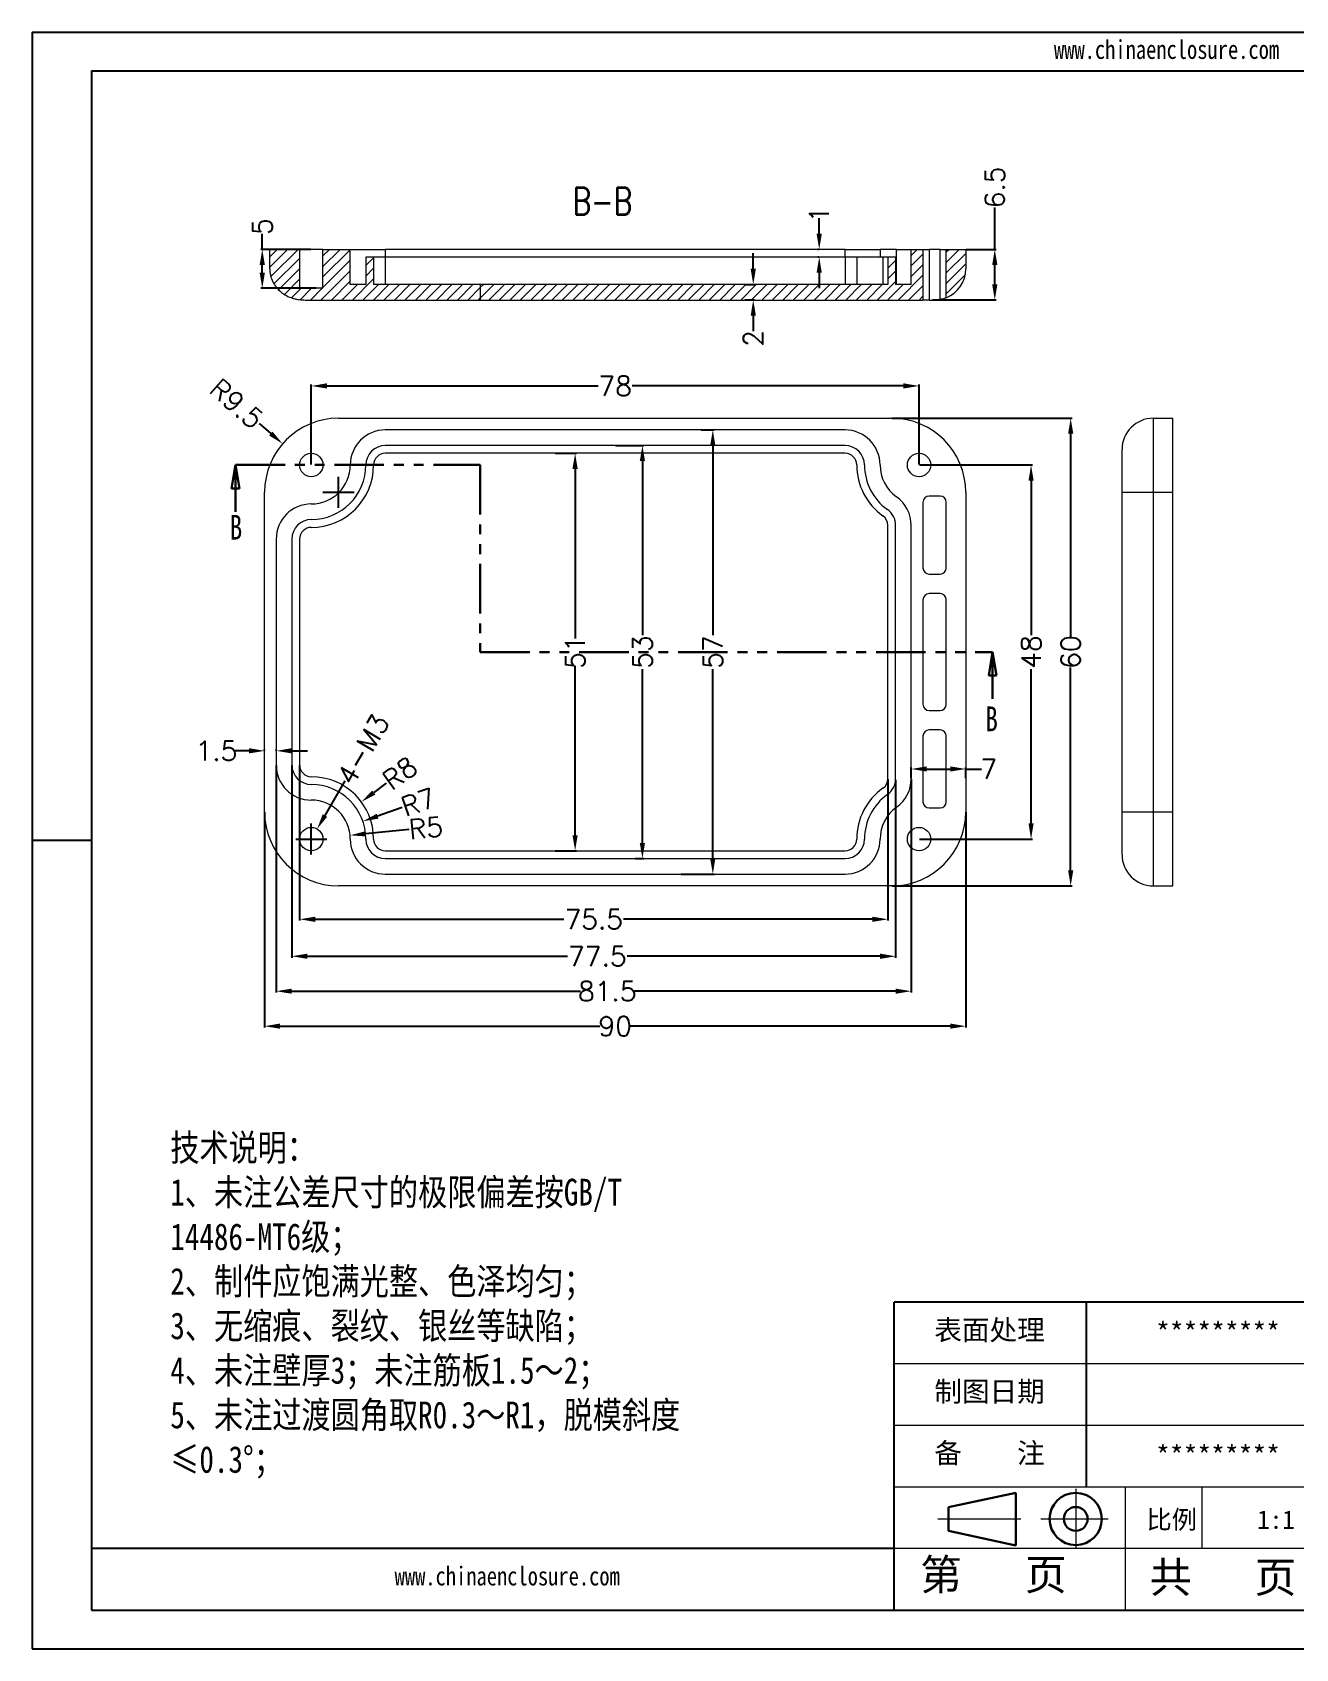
# Model space of a CAD drawing. Header units: inches. Extents: x 2606 to 3222, y 573 to 780.
# Drawn here: x 2928.2 to 3090.3, y 573 to 780.4 of the extents above; entities that cross this region are included whole.
import ezdxf

# ---------------------------------------------------------------- set-up
doc = ezdxf.new("R2010")
doc.units = ezdxf.units.IN
doc.linetypes.add('CENTER2', pattern=[28.575, 19.05, -3.175, 3.175, -3.175])
doc.linetypes.add('PHANTOM', pattern=[12.7, 6.35, -1.27, 1.27, -1.27, 1.27, -1.27])
doc.layers.add('文字', color=81, linetype='Continuous')
for name, color, linetype, lineweight in [('粗实线', 7, 'Continuous', 30), ('细实线', 3, 'Continuous', 9), ('细点划线', 2, 'CENTER2', 9)]:
    doc.layers.add(name, color=color, linetype=linetype, lineweight=lineweight)
doc.styles.add('SLDTEXTSTYLE0', font='TXT', dxfattribs={"width": 0.75})
doc.styles.add('SLDTEXTSTYLE3', font='TXT', dxfattribs={"width": 0.75, "bigfont": 'bigfont'})
doc.styles.get("Standard").update_dxf_attribs({"font": 'txt', "bigfont": 'gbcbig.shx'})
doc.styles.add('宋体', font='', dxfattribs={"width": 0.8, "height": 3.5})
doc.styles.get('宋体').set_extended_font_data('SimSun')
doc.dimstyles.new('2.5', dxfattribs={"dimtxt": 2.5, "dimasz": 2, "dimexe": 0.18, "dimexo": 0.0625, "dimgap": 0.09, "dimtad": 0, "dimzin": 12, "dimdsep": 46, "dimtxsty": 'Standard', "dimcen": 2, "dimclrd": 3, "dimclre": 3, "dimadec": 0, "dimazin": 0, "dimtfac": 1, "dimtofl": 0, "dimtmove": 0, "dimatfit": 3, "dimfxl": 1, "dimtolj": 1, "dimtzin": 0, "dimarcsym": 0})
pattern_1 = [(45, (335.6498, -559.4271), (-0.6735192, 0.6735192), [])]

# ---------------------------------------------------------------- blocks, each defined once
blk = doc.blocks.new('_CLOSED')
at = {"color": 0, "linetype": 'ByBlock', "lineweight": -2}
for p, q in [((-1, 0.166667), (0, 0)), ((-1, 0.166667), (-1, -0.166667)), ((0, 0), (-1, -0.166667)), ((0, 0), (-1, 0))]:
    blk.add_line(p, q, dxfattribs=at)
blk = doc.blocks.new('*D296')
at = {"color": 3, "lineweight": -2}
for p, q in [((2957.99, 680.28), (2957.99, 652.65)), ((3047.99, 680.28), (3047.99, 652.65)), ((2959.99, 652.83), (3001.02, 652.83)), ((3045.99, 652.83), (3004.95, 652.83))]:
    blk.add_line(p, q, dxfattribs=at)
at = {"color": 3}
for points in [[(2959.99, 653.17), (2959.99, 652.5), (2957.99, 652.83)], [(3045.99, 653.17), (3045.99, 652.5), (3047.99, 652.83)]]:
    blk.add_solid(points, dxfattribs=at)
at = {"layer": 'Defpoints', "color": 0}
for p in [(2957.99, 680.34), (3047.99, 680.34), (3047.99, 652.83)]:
    blk.add_point(p, dxfattribs=at)
at = {"color": 0, "insert": (3002.99, 652.83), "char_height": 2.5, "attachment_point": 5}
blk.add_mtext('\\A1;90', dxfattribs=at)
blk = doc.blocks.new('*D297')
at = {"color": 3, "lineweight": -2}
for p, q in [((2959.49, 686.28), (2959.49, 657.14)), ((3040.99, 684.52), (3040.99, 657.14)), ((2961.49, 657.32), (2998.55, 657.32)), ((3038.99, 657.32), (3005.4, 657.32))]:
    blk.add_line(p, q, dxfattribs=at)
at = {"color": 3}
for points in [[(2961.49, 657.65), (2961.49, 656.99), (2959.49, 657.32)], [(3038.99, 657.65), (3038.99, 656.99), (3040.99, 657.32)]]:
    blk.add_solid(points, dxfattribs=at)
at = {"layer": 'Defpoints', "color": 0}
for p in [(2959.49, 686.34), (3040.99, 684.58), (3040.99, 657.32)]:
    blk.add_point(p, dxfattribs=at)
at = {"color": 0, "insert": (3001.98, 657.32), "char_height": 2.5, "attachment_point": 5}
blk.add_mtext('\\A1;81.5', dxfattribs=at)
blk = doc.blocks.new('*D298')
at = {"color": 3, "lineweight": -2}
for p, q in [((2961.49, 686.28), (2961.49, 661.62)), ((3038.99, 684.46), (3038.99, 661.62)), ((2963.49, 661.8), (2996.86, 661.8)), ((3036.99, 661.8), (3004.54, 661.8))]:
    blk.add_line(p, q, dxfattribs=at)
at = {"color": 3}
for points in [[(2963.49, 662.14), (2963.49, 661.47), (2961.49, 661.8)], [(3036.99, 662.14), (3036.99, 661.47), (3038.99, 661.8)]]:
    blk.add_solid(points, dxfattribs=at)
at = {"layer": 'Defpoints', "color": 0}
for p in [(2961.49, 686.34), (3038.99, 684.53), (3038.99, 661.8)]:
    blk.add_point(p, dxfattribs=at)
at = {"color": 0, "insert": (3000.7, 661.8), "char_height": 2.5, "attachment_point": 5}
blk.add_mtext('\\A1;77.5', dxfattribs=at)
blk = doc.blocks.new('*D299')
at = {"color": 3, "lineweight": -2}
for p, q in [((2962.49, 686.28), (2962.49, 666.37)), ((3037.99, 684.52), (3037.99, 666.37)), ((2964.49, 666.55), (2996.4, 666.55)), ((3035.99, 666.55), (3004.08, 666.55))]:
    blk.add_line(p, q, dxfattribs=at)
at = {"color": 3}
for points in [[(2964.49, 666.88), (2964.49, 666.21), (2962.49, 666.55)], [(3035.99, 666.88), (3035.99, 666.21), (3037.99, 666.55)]]:
    blk.add_solid(points, dxfattribs=at)
at = {"layer": 'Defpoints', "color": 0}
for p in [(2962.49, 686.34), (3037.99, 684.58), (3037.99, 666.55)]:
    blk.add_point(p, dxfattribs=at)
at = {"color": 0, "insert": (3000.24, 666.55), "char_height": 2.5, "attachment_point": 5}
blk.add_mtext('\\A1;75.5', dxfattribs=at)
blk = doc.blocks.new('*D300')
at = {"color": 3, "lineweight": -2}
for p, q in [((2955.99, 688.16), (2953.99, 688.16)), ((2957.99, 688.22), (2957.99, 688.34)), ((2959.49, 688.22), (2959.49, 688.34)), ((2961.49, 688.16), (2963.49, 688.16))]:
    blk.add_line(p, q, dxfattribs=at)
at = {"color": 3}
for points in [[(2955.99, 688.5), (2955.99, 687.83), (2957.99, 688.16)], [(2961.49, 688.5), (2961.49, 687.83), (2959.49, 688.16)]]:
    blk.add_solid(points, dxfattribs=at)
at = {"layer": 'Defpoints', "color": 0}
for p in [(2957.99, 688.16), (2957.99, 688.16), (2959.49, 688.16)]:
    blk.add_point(p, dxfattribs=at)
at = {"color": 0, "insert": (2951.82, 688.16), "char_height": 2.5, "attachment_point": 5}
blk.add_mtext('\\A1;1.5', dxfattribs=at)
blk = doc.blocks.new('*D301')
at = {"color": 3, "lineweight": -2}
for p, q in [((3040.99, 684.65), (3040.99, 686.01)), ((3042.99, 685.83), (3045.99, 685.83)), ((3047.99, 684.65), (3047.99, 686.01)), ((3047.99, 685.83), (3049.99, 685.83))]:
    blk.add_line(p, q, dxfattribs=at)
at = {"color": 3}
for points in [[(3042.99, 686.17), (3042.99, 685.5), (3040.99, 685.83)], [(3045.99, 686.17), (3045.99, 685.5), (3047.99, 685.83)]]:
    blk.add_solid(points, dxfattribs=at)
at = {"layer": 'Defpoints', "color": 0}
for p in [(3040.99, 684.58), (3047.99, 685.83), (3047.99, 684.58)]:
    blk.add_point(p, dxfattribs=at)
at = {"color": 0, "insert": (3050.91, 685.83), "char_height": 2.5, "attachment_point": 5}
blk.add_mtext('\\A1;7', dxfattribs=at)
blk = doc.blocks.new('*D302')
at = {"color": 3, "lineweight": -2}
for p, q in [((2963.99, 724.9), (2963.99, 735.16)), ((2965.99, 734.98), (3000.82, 734.98)), ((3039.99, 734.98), (3005.16, 734.98)), ((3041.99, 724.9), (3041.99, 735.16))]:
    blk.add_line(p, q, dxfattribs=at)
at = {"color": 3}
for points in [[(2965.99, 735.32), (2965.99, 734.65), (2963.99, 734.98)], [(3039.99, 735.32), (3039.99, 734.65), (3041.99, 734.98)]]:
    blk.add_solid(points, dxfattribs=at)
at = {"layer": 'Defpoints', "color": 0}
for p in [(3041.99, 734.98), (2963.99, 724.84), (3041.99, 724.84)]:
    blk.add_point(p, dxfattribs=at)
at = {"color": 0, "insert": (3002.99, 734.98), "char_height": 2.5, "attachment_point": 5}
blk.add_mtext('\\A1;78', dxfattribs=at)
blk = doc.blocks.new('*D303')
at = {"color": 3, "lineweight": -2}
for p, q in [((3038.55, 730.84), (3061.63, 730.84)), ((3061.45, 728.84), (3061.45, 702.8)), ((3061.45, 672.84), (3061.45, 698.87)), ((3038.55, 670.84), (3061.63, 670.84))]:
    blk.add_line(p, q, dxfattribs=at)
at = {"color": 3}
for points in [[(3061.12, 728.84), (3061.79, 728.84), (3061.45, 730.84)], [(3061.12, 672.84), (3061.79, 672.84), (3061.45, 670.84)]]:
    blk.add_solid(points, dxfattribs=at)
at = {"layer": 'Defpoints', "color": 0}
for p in [(3038.49, 730.84), (3061.45, 730.84), (3038.49, 670.84)]:
    blk.add_point(p, dxfattribs=at)
at = {"color": 0, "insert": (3061.45, 700.84), "char_height": 2.5, "attachment_point": 5, "rotation": 90}
blk.add_mtext('\\A1;60', dxfattribs=at)
blk = doc.blocks.new('*D304')
at = {"color": 3, "lineweight": -2}
for p, q in [((3042.05, 724.84), (3056.55, 724.84)), ((3056.37, 722.84), (3056.37, 703.01)), ((3056.37, 678.84), (3056.37, 698.66)), ((3042.05, 676.84), (3056.55, 676.84))]:
    blk.add_line(p, q, dxfattribs=at)
at = {"color": 3}
for points in [[(3056.04, 722.84), (3056.7, 722.84), (3056.37, 724.84)], [(3056.04, 678.84), (3056.7, 678.84), (3056.37, 676.84)]]:
    blk.add_solid(points, dxfattribs=at)
at = {"layer": 'Defpoints', "color": 0}
for p in [(3041.99, 724.84), (3056.37, 724.84), (3041.99, 676.84)]:
    blk.add_point(p, dxfattribs=at)
at = {"color": 0, "insert": (3056.37, 700.84), "char_height": 2.5, "attachment_point": 5, "rotation": 90}
blk.add_mtext('\\A1;48', dxfattribs=at)
blk = doc.blocks.new('*D305')
at = {"color": 3, "lineweight": -2}
for p, q in [((2995.29, 726.34), (2998.03, 726.34)), ((2997.85, 724.34), (2997.85, 702.59)), ((2997.85, 677.34), (2997.85, 699.08)), ((2995.29, 675.34), (2998.03, 675.34))]:
    blk.add_line(p, q, dxfattribs=at)
at = {"color": 3}
for points in [[(2997.51, 724.34), (2998.18, 724.34), (2997.85, 726.34)], [(2997.51, 677.34), (2998.18, 677.34), (2997.85, 675.34)]]:
    blk.add_solid(points, dxfattribs=at)
at = {"layer": 'Defpoints', "color": 0}
for p in [(2995.22, 726.34), (2997.85, 726.34), (2995.22, 675.34)]:
    blk.add_point(p, dxfattribs=at)
at = {"color": 0, "insert": (2997.85, 700.84), "char_height": 2.5, "attachment_point": 5, "rotation": 90}
blk.add_mtext('\\A1;51', dxfattribs=at)
blk = doc.blocks.new('*D306')
at = {"color": 3, "lineweight": -2}
for p, q in [((3003.05, 727.34), (3006.67, 727.34)), ((3006.49, 725.34), (3006.49, 703.01)), ((3006.49, 676.34), (3006.49, 698.66)), ((3005.54, 674.34), (3006.67, 674.34))]:
    blk.add_line(p, q, dxfattribs=at)
at = {"color": 3}
for points in [[(3006.15, 725.34), (3006.82, 725.34), (3006.49, 727.34)], [(3006.15, 676.34), (3006.82, 676.34), (3006.49, 674.34)]]:
    blk.add_solid(points, dxfattribs=at)
at = {"layer": 'Defpoints', "color": 0}
for p in [(3002.99, 727.34), (3006.49, 727.34), (3005.47, 674.34)]:
    blk.add_point(p, dxfattribs=at)
at = {"color": 0, "insert": (3006.49, 700.84), "char_height": 2.5, "attachment_point": 5, "rotation": 90}
blk.add_mtext('\\A1;53', dxfattribs=at)
blk = doc.blocks.new('*D307')
at = {"color": 3, "lineweight": -2}
for p, q in [((3014.02, 729.34), (3015.7, 729.34)), ((3015.52, 727.34), (3015.52, 703.01)), ((3015.52, 674.34), (3015.52, 698.66)), ((3011.48, 672.34), (3015.7, 672.34))]:
    blk.add_line(p, q, dxfattribs=at)
at = {"color": 3}
for points in [[(3015.19, 727.34), (3015.85, 727.34), (3015.52, 729.34)], [(3015.19, 674.34), (3015.85, 674.34), (3015.52, 672.34)]]:
    blk.add_solid(points, dxfattribs=at)
at = {"layer": 'Defpoints', "color": 0}
for p in [(3013.96, 729.34), (3015.52, 729.34), (3011.42, 672.34)]:
    blk.add_point(p, dxfattribs=at)
at = {"color": 0, "insert": (3015.52, 700.84), "char_height": 2.5, "attachment_point": 5, "rotation": 90}
blk.add_mtext('\\A1;57', dxfattribs=at)
blk = doc.blocks.new('*D308')
at = {"color": 3, "lineweight": -2}
for p, q in [((2957.29, 730.18), (2958.8, 728.87)), ((2967.49, 719.34), (2967.49, 723.34)), ((2965.49, 721.34), (2969.49, 721.34))]:
    blk.add_line(p, q, dxfattribs=at)
at = {"color": 3}
blk.add_solid([(2959.02, 729.12), (2958.58, 728.62), (2960.31, 727.56)], dxfattribs=at)
at = {"layer": 'Defpoints', "color": 0}
for p in [(2960.31, 727.56), (2967.49, 721.34)]:
    blk.add_point(p, dxfattribs=at)
at = {"color": 0, "insert": (2954.39, 732.7), "char_height": 2.5, "attachment_point": 5, "rotation": 319.0741}
blk.add_mtext('\\A1;R9.5', dxfattribs=at)
blk = doc.blocks.new('*D309')
at = {"color": 3, "lineweight": -2}
for p, q in [((2968.3, 684.3), (2965.74, 679.87)), ((2963.99, 674.84), (2963.99, 678.84)), ((2961.99, 676.84), (2965.99, 676.84))]:
    blk.add_line(p, q, dxfattribs=at)
at = {"color": 3}
blk.add_solid([(2965.45, 680.03), (2966.03, 679.7), (2964.74, 678.14)], dxfattribs=at)
at = {"layer": 'Defpoints', "color": 0}
for p in [(2964.74, 678.14), (2963.24, 675.54)]:
    blk.add_point(p, dxfattribs=at)
at = {"color": 0, "insert": (2970.64, 688.35), "char_height": 2.5, "attachment_point": 5, "rotation": 59.9701}
blk.add_mtext('\\A1;4-M3', dxfattribs=at)
blk = doc.blocks.new('*D310')
at = {"color": 3, "lineweight": -2}
for p, q in [((2973.62, 684), (2972.01, 682.81)), ((2963.99, 674.84), (2963.99, 678.84)), ((2961.99, 676.84), (2965.99, 676.84))]:
    blk.add_line(p, q, dxfattribs=at)
at = {"color": 3}
blk.add_solid([(2971.81, 683.07), (2972.21, 682.54), (2970.41, 681.61)], dxfattribs=at)
at = {"layer": 'Defpoints', "color": 0}
for p in [(2970.41, 681.61), (2963.99, 676.84)]:
    blk.add_point(p, dxfattribs=at)
at = {"color": 0, "insert": (2975.36, 685.3), "char_height": 2.5, "attachment_point": 5, "rotation": 36.6401}
blk.add_mtext('\\A1;R8', dxfattribs=at)
blk = doc.blocks.new('*D311')
at = {"color": 3, "lineweight": -2}
for p, q in [((2975.67, 680.87), (2972.5, 679.78)), ((2963.99, 674.84), (2963.99, 678.84)), ((2961.99, 676.84), (2965.99, 676.84))]:
    blk.add_line(p, q, dxfattribs=at)
at = {"color": 3}
blk.add_solid([(2972.39, 680.09), (2972.6, 679.46), (2970.61, 679.12)], dxfattribs=at)
at = {"layer": 'Defpoints', "color": 0}
for p in [(2970.61, 679.12), (2963.99, 676.84)]:
    blk.add_point(p, dxfattribs=at)
at = {"color": 0, "insert": (2977.73, 681.58), "char_height": 2.5, "attachment_point": 5, "rotation": 19.0623}
blk.add_mtext('\\A1;R7', dxfattribs=at)
blk = doc.blocks.new('*D312')
at = {"color": 3, "lineweight": -2}
for p, q in [((2963.99, 674.84), (2963.99, 678.84)), ((2961.99, 676.84), (2965.99, 676.84)), ((2976.53, 678.05), (2970.96, 677.51))]:
    blk.add_line(p, q, dxfattribs=at)
at = {"color": 3}
blk.add_solid([(2970.92, 677.84), (2970.99, 677.18), (2968.97, 677.32)], dxfattribs=at)
at = {"layer": 'Defpoints', "color": 0}
for p in [(2963.99, 676.84), (2968.97, 677.32)]:
    blk.add_point(p, dxfattribs=at)
at = {"color": 0, "insert": (2978.69, 678.26), "char_height": 2.5, "attachment_point": 5, "rotation": 5.5231}
blk.add_mtext('\\A1;R5', dxfattribs=at)
blk = doc.blocks.new('*D315')
at = {"color": 3, "lineweight": -2}
for p, q in [((3020.71, 750.01), (3020.71, 752.01)), ((3019.64, 748.01), (3020.89, 748.01)), ((3019.64, 746.01), (3020.89, 746.01)), ((3020.71, 744.01), (3020.71, 742.01))]:
    blk.add_line(p, q, dxfattribs=at)
at = {"color": 3}
for points in [[(3020.38, 750.01), (3021.05, 750.01), (3020.71, 748.01)], [(3020.38, 744.01), (3021.05, 744.01), (3020.71, 746.01)]]:
    blk.add_solid(points, dxfattribs=at)
at = {"layer": 'Defpoints', "color": 0}
for p in [(3019.57, 748.01), (3020.71, 748.01), (3019.57, 746.01)]:
    blk.add_point(p, dxfattribs=at)
at = {"color": 0, "insert": (3020.71, 741.08), "char_height": 2.5, "attachment_point": 5, "rotation": 90}
blk.add_mtext('\\A1;2', dxfattribs=at)
blk = doc.blocks.new('*D316')
at = {"color": 3, "lineweight": -2}
for p, q in [((3051.71, 752.51), (3051.71, 757.87)), ((3048.05, 752.51), (3051.89, 752.51)), ((3051.71, 748.01), (3051.71, 750.51)), ((3043.7, 746.01), (3051.89, 746.01))]:
    blk.add_line(p, q, dxfattribs=at)
at = {"color": 3}
for points in [[(3051.38, 750.51), (3052.05, 750.51), (3051.71, 752.51)], [(3051.38, 748.01), (3052.05, 748.01), (3051.71, 746.01)]]:
    blk.add_solid(points, dxfattribs=at)
at = {"layer": 'Defpoints', "color": 0}
for p in [(3047.99, 752.51), (3051.71, 752.51), (3043.64, 746.01)]:
    blk.add_point(p, dxfattribs=at)
at = {"color": 0, "insert": (3051.71, 760.46), "char_height": 2.5, "attachment_point": 5, "rotation": 90}
blk.add_mtext('\\A1;6.5', dxfattribs=at)
blk = doc.blocks.new('*D317')
at = {"color": 3, "lineweight": -2}
for p, q in [((3029.18, 754.51), (3029.18, 756.51)), ((3029.11, 752.51), (3029, 752.51)), ((3029.11, 751.51), (3029, 751.51)), ((3029.18, 749.51), (3029.18, 747.51))]:
    blk.add_line(p, q, dxfattribs=at)
at = {"color": 3}
for points in [[(3028.84, 754.51), (3029.51, 754.51), (3029.18, 752.51)], [(3028.84, 749.51), (3029.51, 749.51), (3029.18, 751.51)]]:
    blk.add_solid(points, dxfattribs=at)
at = {"layer": 'Defpoints', "color": 0}
for p in [(3029.18, 752.51), (3029.18, 752.51), (3029.18, 751.51)]:
    blk.add_point(p, dxfattribs=at)
at = {"color": 0, "insert": (3029.18, 757.01), "char_height": 2.5, "attachment_point": 5, "rotation": 90}
blk.add_mtext('\\A1;1', dxfattribs=at)
blk = doc.blocks.new('*D318')
at = {"color": 3, "lineweight": -2}
for p, q in [((2957.7, 752.51), (2957.7, 754.51)), ((2963.93, 752.51), (2957.52, 752.51)), ((2957.7, 749.51), (2957.7, 750.51)), ((2964.62, 747.51), (2957.52, 747.51))]:
    blk.add_line(p, q, dxfattribs=at)
at = {"color": 3}
for points in [[(2957.36, 750.51), (2958.03, 750.51), (2957.7, 752.51)], [(2957.36, 749.51), (2958.03, 749.51), (2957.7, 747.51)]]:
    blk.add_solid(points, dxfattribs=at)
at = {"layer": 'Defpoints', "color": 0}
for p in [(2957.7, 752.51), (2963.99, 752.51), (2964.69, 747.51)]:
    blk.add_point(p, dxfattribs=at)
at = {"color": 0, "insert": (2957.7, 755.43), "char_height": 2.5, "attachment_point": 5, "rotation": 90}
blk.add_mtext('\\A1;5', dxfattribs=at)

msp = doc.modelspace()

# ---------------------------------------------------------------- hatches: boundary and pattern name
at = {"linetype": 'Continuous', "lineweight": 0}
h = msp.add_hatch(dxfattribs=at)
h.set_pattern_fill('ANSI31', color=4, scale=0.3, style=0)
h.set_pattern_definition(pattern_1)
edge = h.paths.add_edge_path(flags=0)
edge.add_spline(control_points=[(2958.658, 750.007), (2958.658, 749.789), (2958.677, 749.57), (2958.715, 749.355), (2958.788, 748.945), (2958.933, 748.542), (2959.136, 748.178), (2959.341, 747.809), (2959.612, 747.471), (2959.924, 747.186), (2960.249, 746.889), (2960.627, 746.644), (2961.028, 746.46), (2961.465, 746.26), (2961.938, 746.129), (2962.415, 746.063), (2962.69, 746.024), (2962.969, 746.007), (2963.247, 746.007)], knot_values=[0.0375057, 0.0375057, 0.0375057, 0.0375057, 0.0381378, 0.0381378, 0.0381378, 0.0393475, 0.0393475, 0.0393475, 0.040573, 0.040573, 0.040573, 0.0418515, 0.0418515, 0.0418515, 0.0432472, 0.0432472, 0.0432472, 0.0440769, 0.0440769, 0.0440769, 0.0440769], weights=[1, 1, 1, 1, 1, 1, 1, 1, 1, 1, 1, 1, 1, 1, 1, 1, 1, 1, 1], degree=3, periodic=0)
edge.add_line((2963.247, 746.007), (2985.674, 746.007))
edge.add_line((2985.674, 746.007), (2985.674, 748.007))
edge.add_line((2985.674, 748.007), (2971.989, 748.007))
edge.add_line((2971.989, 748.007), (2971.989, 751.507))
edge.add_line((2971.989, 751.507), (2970.989, 751.507))
edge.add_line((2970.989, 751.507), (2970.989, 748.007))
edge.add_line((2970.989, 748.007), (2968.989, 748.007))
edge.add_line((2968.989, 748.007), (2968.989, 752.507))
edge.add_line((2968.989, 752.507), (2965.489, 752.507))
edge.add_line((2965.489, 752.507), (2965.489, 747.507))
edge.add_line((2965.489, 747.507), (2962.489, 747.507))
edge.add_line((2962.489, 747.507), (2962.489, 752.507))
edge.add_line((2962.489, 752.507), (2958.658, 752.507))
edge.add_line((2958.658, 752.507), (2958.658, 750.007))
h = msp.add_hatch(dxfattribs=at)
h.set_pattern_fill('ANSI31', color=4, scale=0.3, style=0)
h.set_pattern_definition(pattern_1)
h.paths.add_polyline_path([(3037.989, 751.507), (3037.989, 748.007), (2985.674, 748.007), (2985.674, 746.007), (3042.489, 746.007), (3042.489, 752.507), (3040.989, 752.507), (3040.989, 748.007), (3038.989, 748.007), (3038.989, 751.507)], flags=0)
h = msp.add_hatch(dxfattribs=at)
h.set_pattern_fill('ANSI31', color=4, scale=0.3, style=0)
h.set_pattern_definition(pattern_1)
edge = h.paths.add_edge_path(flags=0)
edge.add_line((3047.989, 750.007), (3047.989, 752.507))
edge.add_line((3047.989, 752.507), (3045.489, 752.507))
edge.add_line((3045.489, 752.507), (3045.489, 746.299))
edge.add_arc((3043.989, 750.007), 4, 292.02431, 360)

# ---------------------------------------------------------------- linework, layer by layer
for p, q in [((2928.184, 780.356), (3221.506, 780.356)), ((2928.184, 780.356), (2928.184, 572.957)), ((2935.774, 775.418), (3216.568, 775.418)), ((2935.774, 775.418), (2935.774, 577.895)), ((2935.774, 676.656), (2928.184, 676.656)), ((2928.184, 668.975), (2928.184, 572.957)), ((3098.054, 617.399), (3038.797, 617.399)), ((3038.797, 577.895), (3038.797, 617.399)), ((3063.487, 593.697), (3063.487, 617.399)), ((3038.797, 585.796), (2935.774, 585.796)), ((2935.774, 577.895), (3216.568, 577.895)), ((2928.184, 572.957), (3221.506, 572.957)), ((2928.184, 572.957), (3063.981, 572.957))]:
    msp.add_line(p, q)
at = {"color": 7, "linetype": 'Continuous', "lineweight": 15}
for p, q in [((2958.658, 750.007), (2958.658, 752.507)), ((2958.658, 752.507), (2962.489, 752.507)), ((2962.489, 752.507), (2962.489, 747.507)), ((2965.489, 752.507), (2962.489, 752.507)), ((2965.489, 747.507), (2965.489, 752.507)), ((2965.489, 752.507), (2968.989, 752.507)), ((2968.989, 748.007), (2968.989, 752.507)), ((2968.989, 752.507), (2973.489, 752.507)), ((2970.989, 751.507), (2970.989, 748.007)), ((2971.989, 751.507), (2970.989, 751.507)), ((2971.989, 751.507), (2971.989, 748.007)), ((2973.489, 751.507), (2971.989, 751.507)), ((3032.489, 752.507), (2973.489, 752.507)), ((2973.489, 751.507), (2973.489, 748.007)), ((3032.489, 751.507), (2973.489, 751.507)), ((3032.489, 752.507), (3036.989, 752.507)), ((3032.489, 751.507), (3032.489, 748.007)), ((3033.989, 751.507), (3032.489, 751.507)), ((3033.989, 751.507), (3033.989, 748.007)), ((3037.358, 751.507), (3033.989, 751.507)), ((3036.989, 752.507), (3036.989, 751.507)), ((3039.095, 752.507), (3036.989, 752.507)), ((3037.358, 751.507), (3037.358, 748.007)), ((3037.989, 751.507), (3037.358, 751.507)), ((3038.989, 751.507), (3037.989, 751.507)), ((3037.989, 751.507), (3037.989, 748.007)), ((3038.989, 751.507), (3038.989, 748.007)), ((3039.095, 748.007), (3039.095, 752.507)), ((3039.095, 752.507), (3040.989, 752.507)), ((3040.989, 748.007), (3040.989, 752.507)), ((3040.989, 752.507), (3042.489, 752.507)), ((3042.489, 752.507), (3042.489, 746.007)), ((3042.489, 752.507), (3043.289, 752.507)), ((3043.289, 752.507), (3043.289, 746.007)), ((3044.689, 752.507), (3043.289, 752.507)), ((3044.689, 746.069), (3044.689, 752.507)), ((3044.689, 752.507), (3045.489, 752.507)), ((3045.489, 752.507), (3047.989, 752.507)), ((3045.489, 746.299), (3045.489, 752.507)), ((3047.989, 752.507), (3047.989, 750.007)), ((2965.489, 747.507), (2962.489, 747.507)), ((2970.989, 748.007), (2968.989, 748.007)), ((2985.674, 748.007), (2971.989, 748.007)), ((2985.674, 748.007), (2985.674, 746.007)), ((3037.989, 748.007), (2985.674, 748.007)), ((3040.989, 748.007), (3038.989, 748.007)), ((2963.247, 746.007), (2985.674, 746.007)), ((2985.674, 746.007), (3042.489, 746.007)), ((3043.289, 746.007), (3042.489, 746.007)), ((3043.289, 746.007), (3043.989, 746.007)), ((2967.489, 730.838), (3038.489, 730.838)), ((3072.043, 730.838), (3072.043, 721.338)), ((3072.043, 730.838), (3074.543, 730.838)), ((3074.543, 721.338), (3074.543, 730.838)), ((3032.489, 729.338), (2973.489, 729.338)), ((3032.489, 727.338), (2973.489, 727.338)), ((3032.489, 726.338), (2973.489, 726.338)), ((3068.043, 721.338), (3068.043, 726.838)), ((2957.989, 680.338), (2957.989, 721.338)), ((3042.489, 720.038), (3042.489, 711.638)), ((3044.689, 720.838), (3043.289, 720.838)), ((3045.489, 711.638), (3045.489, 720.038)), ((3047.989, 721.338), (3047.989, 680.338)), ((3068.043, 680.338), (3068.043, 721.338)), ((3068.043, 721.338), (3072.043, 721.338)), ((3072.043, 721.338), (3072.043, 680.338)), ((3072.043, 721.338), (3074.543, 721.338)), ((3074.543, 680.338), (3074.543, 721.338)), ((3037.989, 684.584), (3037.989, 717.092)), ((3038.989, 684.584), (3038.989, 717.092)), ((3040.989, 684.584), (3040.989, 717.092)), ((2959.489, 715.338), (2959.489, 686.338)), ((2961.489, 715.338), (2961.489, 686.338)), ((2962.489, 715.338), (2962.489, 686.338)), ((3043.289, 710.838), (3044.689, 710.838)), ((3042.489, 707.538), (3042.489, 694.138)), ((3044.689, 708.338), (3043.289, 708.338)), ((3045.489, 694.138), (3045.489, 707.538)), ((3043.289, 693.338), (3044.689, 693.338)), ((3044.689, 690.838), (3043.289, 690.838)), ((3042.489, 690.038), (3042.489, 681.638)), ((3045.489, 681.638), (3045.489, 690.038)), ((3043.289, 680.838), (3044.689, 680.838)), ((3068.043, 674.838), (3068.043, 680.338)), ((3068.043, 680.338), (3072.043, 680.338)), ((3072.043, 680.338), (3072.043, 670.838)), ((3072.043, 680.338), (3074.543, 680.338)), ((3074.543, 670.838), (3074.543, 680.338)), ((2973.489, 675.338), (3032.489, 675.338)), ((2973.489, 674.338), (3032.489, 674.338)), ((2973.489, 672.338), (3032.489, 672.338)), ((3038.489, 670.838), (2967.489, 670.838)), ((3072.043, 670.838), (3074.543, 670.838))]:
    msp.add_line(p, q, dxfattribs=at)
at = {"color": 8, "linetype": 'Continuous', "lineweight": 15}
for p, q in [((2973.489, 752.507), (2973.489, 751.507)), ((3032.489, 751.507), (3032.489, 752.507))]:
    msp.add_line(p, q, dxfattribs=at)
at = {"color": 1, "linetype": 'PHANTOM', "lineweight": 30}
for p, q in [((2954.269, 724.838), (2985.674, 724.838)), ((2985.674, 724.838), (2985.674, 700.838)), ((2985.674, 700.838), (3051.436, 700.838))]:
    msp.add_line(p, q, dxfattribs=at)
at = {"color": 7, "linetype": 'Continuous', "lineweight": 30}
for p, q in [((2954.269, 718.838), (2954.269, 724.838)), ((3051.436, 694.838), (3051.436, 700.838))]:
    msp.add_line(p, q, dxfattribs=at)
at = {"color": 7, "linetype": 'Continuous', "lineweight": 15}
for centre in [(2963.989, 724.838), (3041.989, 724.838), (2963.989, 676.838), (3041.989, 676.838)]:
    msp.add_circle(centre, 1.5, dxfattribs=at)
for centre, radius, start, end in [((3043.989, 750.007), 4, 292.02431, 0), ((3043.989, 750.007), 4, 270, 280.07866), ((2967.489, 721.338), 9.5, 90, 180), ((3038.489, 721.338), 9.5, 0, 90), ((3072.043, 726.838), 4, 90, 180), ((2973.489, 724.838), 4.5, 90, 180), ((3032.489, 724.838), 4.5, 0, 90), ((2973.489, 724.838), 2.5, 90, 180), ((2973.489, 724.838), 1.5, 90, 180), ((3032.489, 724.838), 2.5, 0, 90), ((3032.489, 724.838), 1.5, 0, 90), ((2963.989, 724.838), 5, 270, 0), ((2963.989, 724.838), 7, 270, 0), ((2963.989, 724.838), 8, 270, 0), ((3041.989, 724.838), 8, 180, 234.62346), ((3041.989, 724.838), 7, 180, 234.62346), ((3041.989, 724.838), 5, 180, 234.62346), ((2963.989, 715.338), 4.5, 90, 180), ((3036.489, 717.092), 4.5, 0, 54.62346), ((3043.289, 720.038), 0.8, 90, 180), ((3044.689, 720.038), 0.8, 0, 90), ((2963.989, 715.338), 2.5, 90, 180), ((3036.489, 717.092), 1.5, 0, 54.62346), ((3036.489, 717.092), 2.5, 0, 54.62346), ((2963.989, 715.338), 1.5, 90, 180), ((3043.289, 711.638), 0.8, 180, 270), ((3044.689, 711.638), 0.8, 270, 0), ((3043.289, 707.538), 0.8, 90, 180), ((3044.689, 707.538), 0.8, 0, 90), ((3043.289, 694.138), 0.8, 180, 270), ((3044.689, 694.138), 0.8, 270, 0), ((3043.289, 690.038), 0.8, 90, 180), ((3044.689, 690.038), 0.8, 0, 90), ((2963.989, 686.338), 4.5, 180, 270), ((2963.989, 686.338), 2.5, 180, 270), ((2963.989, 686.338), 1.5, 180, 270), ((2963.989, 676.838), 8, 0, 90), ((3036.489, 684.584), 1.5, 305.37654, 0), ((3036.489, 684.584), 2.5, 305.37654, 0), ((3036.489, 684.584), 4.5, 305.37654, 0), ((2963.989, 676.838), 7, 0, 90), ((3041.989, 676.838), 8, 125.37654, 180), ((3041.989, 676.838), 7, 125.37654, 180), ((2967.489, 680.338), 9.5, 180, 270), ((2963.989, 676.838), 5, 0, 90), ((3041.989, 676.838), 5, 125.37654, 180), ((3038.489, 680.338), 9.5, 270, 0), ((3043.289, 681.638), 0.8, 180, 270), ((3044.689, 681.638), 0.8, 270, 0), ((2973.489, 676.838), 4.5, 180, 270), ((2973.489, 676.838), 2.5, 180, 270), ((2973.489, 676.838), 1.5, 180, 270), ((3032.489, 676.838), 4.5, 270, 0), ((3032.489, 676.838), 2.5, 270, 0), ((3032.489, 676.838), 1.5, 270, 0), ((3072.043, 674.838), 4, 180, 270)]:
    msp.add_arc(centre, radius, start, end, dxfattribs=at)
for points, knots in [([(2958.658, 750.007), (2958.658, 749.866), (2958.666, 749.724), (2958.698, 749.442), (2958.723, 749.3), (2958.82, 748.884), (2958.915, 748.618), (2959.164, 748.106), (2959.319, 747.864), (2959.672, 747.422), (2959.875, 747.218), (2960.316, 746.858), (2960.553, 746.703), (2961.056, 746.437), (2961.322, 746.328), (2961.728, 746.203), (2961.865, 746.166), (2962.072, 746.121), (2962.142, 746.107), (2962.282, 746.082), (2962.354, 746.071), (2962.698, 746.024), (2962.973, 746.007), (2963.247, 746.007)], [0, 0, 0, 0, 0.0625, 0.0625, 0.125, 0.125, 0.25, 0.25, 0.375, 0.375, 0.5, 0.5, 0.625, 0.625, 0.75, 0.75, 0.8125, 0.8125, 0.84375, 0.84375, 0.875, 0.875, 1, 1, 1, 1]), ([(3045.489, 746.299), (3045.489, 746.299), (3045.468, 746.29), (3045.386, 746.258), (3045.326, 746.236), (3045.105, 746.163), (3044.901, 746.106), (3044.689, 746.069)], [0, 0, 0, 0, 0.25, 0.25, 0.5, 0.5, 1, 1, 1, 1])]:
    msp.add_open_spline(points, degree=3, knots=knots, dxfattribs=at)
at = {"layer": '粗实线', "color": 7}
for p, q in [((3054.412, 592.957), (3045.779, 591.128)), ((3045.779, 591.128), (3045.779, 588.075)), ((3054.412, 592.957), (3054.412, 586.192)), ((3045.779, 588.075), (3054.412, 586.192))]:
    msp.add_line(p, q, dxfattribs=at)
for radius in [3.356, 1.527]:
    msp.add_circle((3062.096, 589.601), radius, dxfattribs=at)
at = {"layer": '细实线', "color": 7}
for p, q in [((3098.054, 609.498), (3038.797, 609.498)), ((3098.054, 601.598), (3038.797, 601.598)), ((3216.568, 593.697), (3038.797, 593.697)), ((3068.425, 593.697), (3068.425, 577.895)), ((3078.302, 593.697), (3078.302, 585.796)), ((3098.054, 585.796), (3038.797, 585.796))]:
    msp.add_line(p, q, dxfattribs=at)
at = {"layer": '细点划线', "color": 7}
for p, q in [((3062.096, 593.465), (3062.096, 585.796)), ((3044.403, 589.601), (3055.073, 589.601)), ((3057.607, 589.601), (3066.281, 589.601))]:
    msp.add_line(p, q, dxfattribs=at)

# ---------------------------------------------------------------- block references
at = {"color": 7, "linetype": 'Continuous', "lineweight": 30, "xscale": 3, "yscale": 3, "zscale": 0.5, "rotation": 90}
for p in [(2954.269, 724.838), (3051.436, 700.838)]:
    msp.add_blockref('_CLOSED', p, dxfattribs=at)

# ---------------------------------------------------------------- texts
at = {"color": 0, "linetype": 'Continuous', "lineweight": 0, "insert": (3001.346, 760.442), "char_height": 3.5, "attachment_point": 2, "style": 'SLDTEXTSTYLE3'}
msp.add_mtext('{\\Ftxt,bigfont|c134;B-B}', dxfattribs=at)
at = {"color": 7, "linetype": 'Continuous', "char_height": 3.175, "attachment_point": 1, "style": 'SLDTEXTSTYLE0'}
for insert in [(2953.51, 718.439), (3050.493, 693.852)]:
    msp.add_mtext('B', dxfattribs=dict(at, insert=insert))
at = {"char_height": 2.59835, "width": 1476.77247, "attachment_point": 1}
for s, insert in [('{\\fSimHei|b0|i0|c134|p49;表面处理}', (3043.95, 615.157)), ('{\\fSimHei|b0|i0|c134|p49;*********}', (3072.409, 614.823)), ('{\\fSimHei|b0|i0|c134|p49;制图日期}', (3043.95, 607.256)), ('{\\fSimHei|b0|i0|c134|p49;备    注}', (3043.95, 599.355)), ('{\\fSimHei|b0|i0|c134|p49;*********}', (3072.409, 599.021))]:
    msp.add_mtext(s, dxfattribs=dict(at, insert=insert))
at = {"layer": '文字', "color": 0, "attachment_point": 1, "style": '宋体'}
for s, insert, char_height, width in [('www.chinaenclosure.com', (3059.306, 779.36), 2.41417, 42.41462), ('{\\H1.111x;技术说明：\\P1、未注公差尺寸的极限偏差按GB/T 14486-MT6级；\\P2、制件应饱满光整、色泽均匀；\\P3、无缩痕、裂纹、银丝等缺陷；\\P4、未注壁厚3；未注筋板1.5～2；\\P5、未注过渡圆角取R0.3～R1，脱模斜度≤0.3%%D；}', (2945.894, 638.965), 3.08629, 69.51694), ('www.chinaenclosure.com', (2974.684, 583.484), 2.41417, 42.41462)]:
    msp.add_mtext(s, dxfattribs=dict(at, insert=insert, char_height=char_height, width=width))
at = {"layer": '细实线', "color": 7, "attachment_point": 1}
for s, insert, char_height, width in [('{\\fSimSun|b0|i0|c134|p54;比例}', (3071.191, 590.704), 2.37027, 10.40477), ('{\\fSimSun|b0|i0|c134|p54;1:1}', (3085.388, 590.704), 2.37027, 10.40477), ('{\\fSimSun|b0|i0|c134|p54;第   页}', (3042.121, 584.438), 3.95046, 29.62843), ('{\\fSimSun|b0|i0|c134|p54; 共   页}', (3068.909, 584.102), 3.95046, 29.62843)]:
    msp.add_mtext(s, dxfattribs=dict(at, insert=insert, char_height=char_height, width=width))

# ---------------------------------------------------------------- dimensions: what is measured, and where the dimension line sits
for base, p1, p2, picture, middle in [((3051.712, 752.507), (3043.639, 746.007), (3047.989, 752.507), '*D316', (3051.712, 760.462)), ((3020.715, 748.007), (3019.575, 746.007), (3019.575, 748.007), '*D315', (3020.715, 741.084))]:
    dim = msp.add_linear_dim(base=base, p1=p1, p2=p2, angle=90, dimstyle='2.5')
    dim.commit()
    dim.dimension.update_dxf_attribs({"geometry": picture, "text_midpoint": middle, "dimtype": 160})
for base, p1, p2, picture, middle in [((3029.176, 752.507), (3029.176, 751.507), (3029.176, 752.507), '*D317', (3029.176, 757.014)), ((2957.696, 752.507), (2964.687, 747.507), (2963.989, 752.507), '*D318', (2957.696, 755.43)), ((3061.452, 730.838), (3038.489, 670.838), (3038.489, 730.838), '*D303', (3061.452, 700.838)), ((3015.518, 729.338), (3011.419, 672.338), (3013.962, 729.338), '*D307', (3015.518, 700.838)), ((2997.848, 726.338), (2995.223, 675.338), (2995.223, 726.338), '*D305', (2997.848, 700.838)), ((3006.488, 727.338), (3005.474, 674.338), (3002.989, 727.338), '*D306', (3006.488, 700.838)), ((3056.369, 724.838), (3041.989, 676.838), (3041.989, 724.838), '*D304', (3056.369, 700.838))]:
    dim = msp.add_linear_dim(base=base, p1=p1, p2=p2, angle=90, dimstyle='2.5')
    dim.commit()
    dim.dimension.update_dxf_attribs({"geometry": picture, "text_midpoint": middle})
for base, p1, p2, picture, middle in [((3041.989, 734.984), (2963.989, 724.838), (3041.989, 724.838), '*D302', (3002.989, 734.984)), ((2957.989, 688.162), (2959.489, 688.162), (2957.989, 688.162), '*D300', (2951.816, 688.162)), ((3037.989, 666.547), (2962.489, 686.338), (3037.989, 684.584), '*D299', (3000.239, 666.547))]:
    dim = msp.add_linear_dim(base=base, p1=p1, p2=p2, dimstyle='2.5')
    dim.commit()
    dim.dimension.update_dxf_attribs({"geometry": picture, "text_midpoint": middle})
for center, mpoint, picture, middle in [((2967.489, 721.338), (2960.312, 727.561), '*D308', (2954.388, 732.697)), ((2963.989, 676.838), (2970.409, 681.612), '*D310', (2975.362, 685.296))]:
    dim = msp.add_radius_dim(center=center, mpoint=mpoint, dimstyle='2.5')
    dim.commit()
    dim.dimension.update_dxf_attribs({"geometry": picture, "text_midpoint": middle})
dim = msp.add_diameter_dim_2p(p1=(2963.239, 675.539), p2=(2964.74, 678.136), text='4-M3', dimstyle='2.5')
dim.commit()
dim.dimension.update_dxf_attribs({"geometry": '*D309', "text_midpoint": (2970.642, 688.346), "dimtype": 163})
for base, p1, p2, picture, middle in [((3047.989, 685.834), (3040.989, 684.584), (3047.989, 684.584), '*D301', (3050.913, 685.834)), ((3040.989, 657.322), (2959.489, 686.338), (3040.989, 684.584), '*D297', (3001.978, 657.322)), ((3038.989, 661.803), (2961.489, 686.338), (3038.989, 684.525), '*D298', (3000.695, 661.803)), ((3047.989, 652.832), (2957.989, 680.338), (3047.989, 680.338), '*D296', (3002.989, 652.832))]:
    dim = msp.add_linear_dim(base=base, p1=p1, p2=p2, dimstyle='2.5')
    dim.commit()
    dim.dimension.update_dxf_attribs({"geometry": picture, "text_midpoint": middle, "dimtype": 160})
for mpoint, picture, middle in [((2970.606, 679.124), '*D311', (2977.725, 681.584)), ((2968.966, 677.319), '*D312', (2978.69, 678.259))]:
    dim = msp.add_radius_dim(center=(2963.989, 676.838), mpoint=mpoint, dimstyle='2.5')
    dim.commit()
    dim.dimension.update_dxf_attribs({"geometry": picture, "text_midpoint": middle, "dimtype": 164})

doc.saveas('drawing.dxf')
